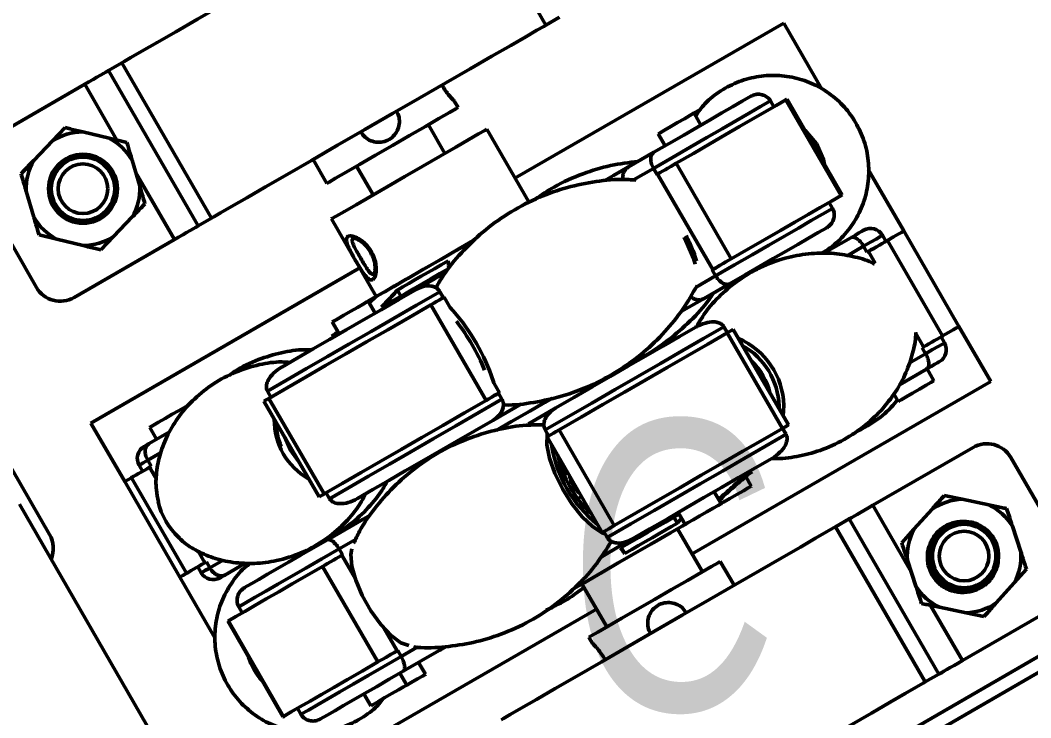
# Model space of a CAD drawing. Header units: millimetres. Extents: x 263 to 2983, y 441 to 2500.
# Drawn here: x 1016.4 to 1089.7, y 1776.1 to 1826.7 of the extents above; entities that cross this region are included whole.
import ezdxf

# ---------------------------------------------------------------- set-up
doc = ezdxf.new("R2010")
doc.units = ezdxf.units.MM
doc.header["$LTSCALE"] = 0.5
doc.layers.add('BOL', color=7, linetype='Continuous', lineweight=50)
doc.layers.add('TXT', color=114, linetype='Continuous')
doc.styles.add('SLDTEXTSTYLE0', font='TXT', dxfattribs={"width": 0.75})

msp = doc.modelspace()

# ---------------------------------------------------------------- linework, layer by layer
at = {"layer": 'BOL'}
for p, q in [((1048.028, 1837.611), (1054.528, 1826.352)), ((1071.769, 1826.491), (1052.283, 1815.241)), ((1054.528, 1826.352), (1055.502, 1826.914)), ((1074.533, 1821.703), (1071.769, 1826.491)), ((1023.779, 1823.611), (1022.806, 1823.048)), ((1023.779, 1823.611), (1030.279, 1812.352)), ((1022.806, 1823.048), (1029.306, 1811.79)), ((1013.82, 1817.861), (1021.09, 1822.058)), ((1021.09, 1822.058), (1023.432, 1818)), ((1048.167, 1820.37), (1047.908, 1820.818)), ((1070.8, 1820.851), (1071.05, 1820.418)), ((1075.926, 1813.996), (1071.926, 1820.924)), ((1076.005, 1814.041), (1072.005, 1820.97)), ((1065.761, 1819.097), (1065.261, 1819.963)), ((1065.271, 1819.968), (1065.735, 1820.236)), ((1047.202, 1817.042), (1046.002, 1819.12)), ((1018.748, 1817.951), (1019.664, 1818.913)), ((1020.954, 1818.6), (1022.863, 1818.138)), ((1053.3, 1813.479), (1050.233, 1818.792)), ((1062.663, 1818.463), (1063.163, 1817.597)), ((1017.394, 1816.529), (1018.748, 1817.951)), ((1022.863, 1818.138), (1024.153, 1817.826)), ((1060.501, 1816.06), (1062.343, 1817.123)), ((1024.527, 1816.552), (1025.082, 1814.668)), ((1037.641, 1816.602), (1038.641, 1814.87)), ((1040.806, 1816.12), (1042.006, 1814.042)), ((1063.963, 1816.327), (1067.963, 1809.399)), ((1024.797, 1815.636), (1027.59, 1810.799)), ((1062.329, 1815.96), (1060.874, 1815.121)), ((1062.329, 1815.96), (1062.579, 1815.527)), ((1062.579, 1815.527), (1062.614, 1815.547)), ((1066.614, 1808.619), (1062.614, 1815.547)), ((1080.469, 1811.422), (1077.891, 1815.886)), ((1013.088, 1815.129), (1017.588, 1807.334)), ((1018.548, 1789.413), (1004.048, 1814.528)), ((1017.407, 1812.41), (1016.853, 1814.295)), ((1075.3, 1813.057), (1075.05, 1813.49)), ((1024.541, 1812.434), (1023.186, 1811.011)), ((1030.279, 1812.352), (1029.306, 1811.79)), ((1038.975, 1812.292), (1042.225, 1806.663)), ((1019.072, 1810.825), (1017.782, 1811.137)), ((1023.186, 1811.011), (1022.271, 1810.05)), ((1074.629, 1809.783), (1076.617, 1810.931)), ((1079.169, 1810.672), (1078.919, 1811.105)), ((1084.469, 1804.494), (1080.469, 1811.422)), ((1020.981, 1810.363), (1019.072, 1810.825)), ((1020.32, 1806.602), (1027.59, 1810.799)), ((1075.681, 1810.39), (1075.34, 1810.398)), ((1077.55, 1810.315), (1076.357, 1809.626)), ((1077.55, 1810.315), (1077.8, 1809.882)), ((1079.279, 1810.735), (1083.279, 1803.807)), ((1065.445, 1809.224), (1065.331, 1809.605)), ((1077.907, 1809.943), (1077.8, 1809.882)), ((1078.401, 1809.088), (1077.907, 1809.943)), ((1041.025, 1808.741), (1021.539, 1797.491)), ((1065.213, 1809.422), (1065.351, 1809.003)), ((1070.125, 1808.915), (1070.35, 1808.89)), ((1065.416, 1807.35), (1066.829, 1808.166)), ((1066.579, 1808.599), (1066.614, 1808.619)), ((1066.829, 1808.166), (1066.579, 1808.599)), ((1067.843, 1807.597), (1066.001, 1806.533)), ((1042.226, 1806.664), (1041.751, 1806.23)), ((1044.009, 1806.695), (1043.756, 1807.133)), ((1046.839, 1807.017), (1047.089, 1806.584)), ((1047.635, 1805.785), (1047.153, 1806.621)), ((1066.001, 1806.533), (1064.335, 1805.572)), ((1042.137, 1805.457), (1041.637, 1806.324)), ((1050.186, 1799.135), (1046.186, 1806.063)), ((1039.039, 1804.824), (1039.539, 1803.957)), ((1067.429, 1804.471), (1067.679, 1804.038)), ((1086.769, 1800.51), (1084.469, 1804.494)), ((1039.219, 1803.929), (1039.443, 1804.124)), ((1071.663, 1797.101), (1067.663, 1804.029)), ((1072.104, 1797.356), (1068.104, 1804.284)), ((1081.907, 1803.015), (1081.315, 1804.04)), ((1083.419, 1803.311), (1083.169, 1803.744)), ((1081.907, 1803.015), (1081.8, 1802.953)), ((1082.05, 1802.52), (1081.8, 1802.953)), ((1080.862, 1801.834), (1082.05, 1802.52)), ((1060.666, 1801.721), (1060.574, 1801.88)), ((1082.117, 1801.404), (1080.148, 1800.267)), ((1082.654, 1800.56), (1082.154, 1801.426)), ((1050.56, 1800.962), (1050.738, 1800.411)), ((1051.153, 1799.693), (1050.67, 1800.528)), ((1065.118, 1788.01), (1086.769, 1800.51)), ((1034.342, 1799.802), (1034.592, 1799.369)), ((1034.44, 1799.281), (1038.44, 1792.353)), ((1051.339, 1799.223), (1051.089, 1799.656)), ((1079.736, 1799.613), (1080.056, 1799.06)), ((1028.391, 1798.676), (1028.402, 1798.682)), ((1034.079, 1799.073), (1038.079, 1792.145)), ((1071.423, 1798.741), (1071.422, 1798.537)), ((1071.769, 1798.773), (1071.721, 1798.02)), ((1080.082, 1799.075), (1080.056, 1799.06)), ((1021.539, 1797.491), (1023.989, 1793.247)), ((1025.804, 1797.182), (1026.304, 1796.316)), ((1054.471, 1796.99), (1054.721, 1796.557)), ((1055.483, 1796.997), (1059.483, 1790.069)), ((1071.929, 1796.677), (1071.679, 1797.11)), ((1025.756, 1796), (1027.247, 1796.861)), ((1054.612, 1796.494), (1058.612, 1789.566)), ((1085.487, 1795.729), (1078.218, 1791.532)), ((1026.598, 1795.331), (1025.662, 1794.791)), ((1025.662, 1794.791), (1025.912, 1794.358)), ((1092.719, 1787.203), (1088.219, 1794.997)), ((1025.038, 1794.43), (1025.288, 1793.998)), ((1025.797, 1794.291), (1025.912, 1794.358)), ((1025.797, 1794.291), (1026.295, 1793.427)), ((1028.478, 1786.602), (1024.478, 1793.53)), ((1056.112, 1793.896), (1055.729, 1793.675)), ((1069.481, 1793.952), (1068.948, 1793.644)), ((1069.409, 1792.912), (1069.006, 1793.611)), ((1023.989, 1793.247), (1027.989, 1786.319)), ((1032.183, 1747.056), (1110.125, 1792.056)), ((1038.842, 1792.008), (1038.592, 1792.441)), ((1056.729, 1791.943), (1057.112, 1792.164)), ((1067.22, 1791.649), (1066.72, 1792.515)), ((1067.094, 1791.865), (1067.358, 1792.105)), ((1067.449, 1792.195), (1067.401, 1792.279)), ((1084.702, 1791.967), (1083.403, 1792.24)), ((1086.624, 1791.562), (1084.702, 1791.967)), ((1031.255, 1765.804), (1016.355, 1791.611)), ((1032.683, 1746.19), (1110.625, 1791.19)), ((1081.008, 1786.7), (1078.218, 1791.532)), ((1082.517, 1791.251), (1081.206, 1789.789)), ((1038.681, 1789.028), (1041.285, 1790.532)), ((1041.285, 1790.532), (1041.781, 1790.818)), ((1063.803, 1790.674), (1064.056, 1790.236)), ((1064.056, 1790.236), (1064.357, 1790.606)), ((1064.122, 1791.015), (1064.622, 1790.149)), ((1075.528, 1789.979), (1076.502, 1790.541)), ((1083.002, 1779.283), (1076.502, 1790.541)), ((1065.868, 1786.711), (1064.068, 1789.829)), ((1064.648, 1790.164), (1064.622, 1790.149)), ((1082.028, 1778.721), (1075.528, 1789.979)), ((1081.206, 1789.789), (1080.32, 1788.8)), ((1088.947, 1788.161), (1088.336, 1790.028)), ((1040.722, 1789.052), (1039.531, 1788.364)), ((1058.971, 1789.195), (1058.721, 1789.628)), ((1029.308, 1788.209), (1029.797, 1787.363)), ((1039.531, 1788.364), (1039.781, 1787.931)), ((1059.989, 1788.472), (1060.242, 1788.034)), ((1030.162, 1786.997), (1031.134, 1787.558)), ((1039.781, 1787.931), (1039.732, 1787.903)), ((1039.732, 1787.903), (1040.691, 1786.241)), ((1080.733, 1787.539), (1081.344, 1785.672)), ((1029.288, 1787.069), (1029.538, 1786.636)), ((1029.797, 1787.363), (1029.912, 1787.43)), ((1030.162, 1786.997), (1029.912, 1787.43)), ((1032.773, 1787.349), (1031.256, 1786.473)), ((1042.337, 1780.169), (1038.337, 1787.098)), ((1068.167, 1785.729), (1067.167, 1787.461)), ((1082.464, 1787.072), (1082.55, 1786.877)), ((1088.474, 1785.911), (1089.36, 1786.9)), ((1027.989, 1786.319), (1030.534, 1781.912)), ((1057.14, 1785.829), (1058.94, 1782.711)), ((1087.163, 1784.449), (1088.474, 1785.911)), ((1032.266, 1784.17), (1032.516, 1783.737)), ((1036.539, 1771.51), (1058.19, 1784.01)), ((1084.718, 1780.274), (1082.409, 1784.274)), ((1083.056, 1784.138), (1084.978, 1783.733)), ((1091.987, 1784.471), (1084.718, 1780.274)), ((1031.465, 1783.13), (1035.465, 1776.202)), ((1031.508, 1783.155), (1035.508, 1776.227)), ((1084.978, 1783.733), (1086.277, 1783.46)), ((1042.772, 1782.636), (1043.732, 1780.975)), ((1057.641, 1781.961), (1057.899, 1781.513)), ((1043.781, 1781.003), (1043.732, 1780.975)), ((1044.031, 1780.57), (1043.781, 1781.003)), ((1044.031, 1780.57), (1045.182, 1781.235)), ((1046.785, 1781.006), (1044.181, 1779.502)), ((1047.244, 1781.27), (1046.785, 1781.006)), ((1045.788, 1779.275), (1045.288, 1780.141)), ((1044.435, 1778.494), (1043.935, 1779.36)), ((1082.028, 1778.721), (1083.002, 1779.283)), ((1041.337, 1777.86), (1041.837, 1776.994)), ((1036.766, 1776.376), (1036.516, 1776.809)), ((1041.857, 1777.006), (1041.837, 1776.994))]:
    msp.add_line(p, q, dxfattribs=at)
at = {"layer": 'BOL', "flags": 128}
for points in [[(1023.779, 1823.611), (1023.945, 1823.706), (1024.436, 1823.99), (1025.241, 1824.454), (1026.336, 1825.087), (1027.692, 1825.87), (1029.272, 1826.782), (1031.033, 1827.799), (1032.927, 1828.892), (1034.903, 1830.032), (1036.905, 1831.189), (1038.88, 1832.329), (1040.774, 1833.422), (1042.535, 1834.439), (1044.115, 1835.352), (1045.472, 1836.135), (1046.567, 1836.767), (1047.371, 1837.231), (1047.863, 1837.515), (1048.028, 1837.611)], [(1030.279, 1812.352), (1030.445, 1812.448), (1030.936, 1812.732), (1031.741, 1813.196), (1032.836, 1813.828), (1034.192, 1814.611), (1035.772, 1815.524), (1037.533, 1816.54), (1039.427, 1817.634), (1041.403, 1818.774), (1043.405, 1819.93), (1045.38, 1821.071), (1047.274, 1822.164), (1049.035, 1823.181), (1050.615, 1824.093), (1051.972, 1824.876), (1053.067, 1825.509), (1053.871, 1825.973), (1054.363, 1826.257), (1054.528, 1826.352)], [(1021.09, 1822.058), (1021.399, 1822.236), (1021.698, 1822.409), (1021.978, 1822.57), (1022.229, 1822.715), (1022.443, 1822.839), (1022.615, 1822.938), (1022.737, 1823.009), (1022.806, 1823.048)], [(1062.343, 1817.123), (1063.458, 1817.767), (1064.514, 1818.377), (1065.506, 1818.949), (1066.43, 1819.483), (1067.282, 1819.975), (1068.06, 1820.424), (1068.76, 1820.828), (1069.38, 1821.186)], [(1070.8, 1820.851), (1070.085, 1820.438), (1069.262, 1819.963), (1068.336, 1819.428), (1067.31, 1818.836), (1066.191, 1818.19), (1064.983, 1817.493), (1063.694, 1816.748), (1062.329, 1815.96)], [(1063.963, 1816.327), (1065.216, 1817.05), (1066.404, 1817.736), (1067.522, 1818.382), (1068.567, 1818.985), (1069.533, 1819.542), (1070.417, 1820.053), (1071.216, 1820.514), (1071.926, 1820.924)], [(1071.926, 1820.924), (1071.99, 1820.961), (1072.005, 1820.97)], [(1048.167, 1820.37), (1048.005, 1820.277), (1047.529, 1820.002), (1046.772, 1819.565), (1045.785, 1818.995), (1044.637, 1818.332), (1043.404, 1817.62)], [(1064.073, 1819.277), (1064.56, 1819.558), (1064.956, 1819.786), (1065.2, 1819.928), (1065.261, 1819.963)], [(1062.663, 1818.463), (1062.668, 1818.465), (1062.809, 1818.547), (1063.125, 1818.73), (1063.569, 1818.986), (1064.073, 1819.277)], [(1039.324, 1812.493), (1039.916, 1812.835), (1040.761, 1813.323), (1041.814, 1813.931), (1043.016, 1814.625), (1044.305, 1815.369), (1045.609, 1816.122), (1046.859, 1816.844), (1047.988, 1817.496), (1048.934, 1818.042), (1049.647, 1818.453), (1050.088, 1818.708), (1050.233, 1818.792)], [(1073.281, 1818.76), (1073.324, 1818.723), (1074.148, 1817.761)], [(1043.404, 1817.62), (1042.171, 1816.908), (1041.022, 1816.245), (1040.036, 1815.676), (1039.279, 1815.239), (1038.803, 1814.964), (1038.641, 1814.87)], [(1074.148, 1817.761), (1074.652, 1816.599), (1074.729, 1816.251)], [(1022.193, 1816.648), (1022.885, 1816.069), (1023.333, 1815.256), (1023.454, 1814.369), (1023.175, 1813.332), (1022.479, 1812.504), (1021.641, 1812.085), (1020.669, 1812.01), (1019.763, 1812.303), (1019.036, 1812.911), (1018.58, 1813.774), (1018.488, 1814.708), (1018.76, 1815.633), (1019.368, 1816.389), (1020.228, 1816.859), (1021.244, 1816.955), (1022.193, 1816.648), (1022.193, 1816.648)], [(1058.752, 1815.05), (1059.422, 1815.437), (1060.501, 1816.06)], [(1062.614, 1815.547), (1062.692, 1815.592), (1062.814, 1815.663), (1062.974, 1815.756), (1063.162, 1815.864), (1063.368, 1815.983), (1063.578, 1816.104), (1063.78, 1816.221), (1063.963, 1816.327)], [(1067.963, 1809.399), (1069.216, 1810.122), (1070.404, 1810.808), (1071.522, 1811.453), (1072.567, 1812.056), (1073.533, 1812.614), (1074.417, 1813.125), (1075.216, 1813.586), (1075.926, 1813.996)], [(1076.005, 1814.041), (1075.99, 1814.033), (1075.926, 1813.996)], [(1038.975, 1812.292), (1039.016, 1812.316), (1039.324, 1812.493)], [(1066.829, 1808.166), (1068.194, 1808.954), (1069.483, 1809.699), (1070.691, 1810.396), (1071.81, 1811.042), (1072.836, 1811.634), (1073.762, 1812.169), (1074.585, 1812.644), (1075.3, 1813.057)], [(1027.59, 1810.799), (1027.899, 1810.978), (1028.198, 1811.151), (1028.478, 1811.312), (1028.729, 1811.457), (1028.943, 1811.581), (1029.115, 1811.68), (1029.237, 1811.75), (1029.306, 1811.79)], [(1074.88, 1811.659), (1074.26, 1811.302), (1073.56, 1810.898), (1072.782, 1810.449), (1071.93, 1809.956), (1071.006, 1809.423), (1070.014, 1808.85), (1068.958, 1808.241), (1067.843, 1807.597)], [(1064.537, 1810.966), (1064.772, 1810.483), (1065.213, 1809.422)], [(1076.617, 1810.931), (1076.955, 1811.126), (1077.218, 1811.278), (1077.406, 1811.386), (1077.518, 1811.451), (1077.553, 1811.471)], [(1078.919, 1811.105), (1078.883, 1811.084), (1078.728, 1810.995), (1078.454, 1810.836), (1078.06, 1810.609), (1077.55, 1810.315)], [(1080.469, 1811.422), (1080.43, 1811.4), (1080.291, 1811.32), (1080.053, 1811.182), (1079.715, 1810.987), (1079.279, 1810.735)], [(1049.42, 1810.817), (1048.209, 1810.118), (1046.904, 1809.364), (1045.65, 1808.64), (1044.515, 1807.985), (1043.56, 1807.433), (1042.836, 1807.016), (1042.383, 1806.754), (1042.225, 1806.663), (1042.225, 1806.663)], [(1042.227, 1806.664), (1042.35, 1806.735), (1042.772, 1806.978), (1043.467, 1807.38), (1044.399, 1807.918), (1045.517, 1808.563), (1046.761, 1809.281), (1048.064, 1810.034), (1049.355, 1810.779), (1049.446, 1810.832)], [(1077.907, 1809.943), (1078.085, 1810.046), (1078.284, 1810.161), (1078.494, 1810.282), (1078.701, 1810.402), (1078.893, 1810.513), (1079.06, 1810.609), (1079.191, 1810.685), (1079.279, 1810.735)], [(1047.434, 1809.257), (1046.938, 1808.97), (1046.448, 1808.687), (1045.965, 1808.408), (1045.493, 1808.136), (1045.034, 1807.871), (1044.59, 1807.614), (1044.163, 1807.368), (1043.756, 1807.133)], [(1067.963, 1809.399), (1067.78, 1809.293), (1067.578, 1809.176), (1067.368, 1809.054), (1067.162, 1808.936), (1066.974, 1808.828), (1066.814, 1808.735), (1066.692, 1808.664), (1066.614, 1808.619)], [(1042.618, 1805.892), (1043.157, 1806.203), (1043.722, 1806.53), (1044.311, 1806.869), (1044.919, 1807.221), (1045.545, 1807.582), (1046.185, 1807.951), (1046.835, 1808.327), (1047.492, 1808.706)], [(1045.111, 1807.174), (1045.529, 1807.416), (1046.46, 1807.953), (1047.186, 1808.372)], [(1046.839, 1807.017), (1045.153, 1806.044), (1043.486, 1805.081), (1041.846, 1804.135), (1040.242, 1803.209), (1038.682, 1802.308), (1037.173, 1801.437), (1035.724, 1800.6), (1034.342, 1799.802)], [(1035.374, 1801.553), (1036.489, 1802.196), (1037.643, 1802.863), (1038.833, 1803.55), (1040.055, 1804.255), (1041.305, 1804.977), (1042.578, 1805.712), (1043.871, 1806.458), (1045.178, 1807.213)], [(1041.637, 1806.324), (1041.764, 1806.397), (1042.22, 1806.66), (1042.225, 1806.663)], [(1046.186, 1806.063), (1046.396, 1806.184), (1046.6, 1806.302), (1046.785, 1806.409), (1046.941, 1806.499), (1047.058, 1806.566), (1047.13, 1806.608), (1047.153, 1806.621)], [(1034.44, 1799.281), (1035.761, 1800.044), (1037.135, 1800.837), (1038.558, 1801.659), (1040.023, 1802.504), (1041.524, 1803.371), (1043.056, 1804.256), (1044.612, 1805.154), (1046.186, 1806.063)], [(1039.039, 1804.824), (1039.04, 1804.824), (1039.152, 1804.889), (1039.445, 1805.058), (1039.874, 1805.305), (1040.374, 1805.594), (1040.868, 1805.879), (1041.281, 1806.118), (1041.551, 1806.274), (1041.637, 1806.324)], [(1067.429, 1804.471), (1065.945, 1803.615), (1064.407, 1802.726), (1062.821, 1801.811), (1061.196, 1800.872), (1059.54, 1799.916), (1057.861, 1798.947), (1056.169, 1797.97), (1054.471, 1796.99)], [(1055.235, 1798.586), (1056.559, 1799.35), (1057.877, 1800.111), (1059.183, 1800.865), (1060.474, 1801.611), (1061.746, 1802.345), (1062.994, 1803.065), (1064.214, 1803.769), (1065.401, 1804.455)], [(1084.469, 1804.494), (1084.43, 1804.472), (1084.291, 1804.392), (1084.053, 1804.254), (1083.715, 1804.059), (1083.279, 1803.807)], [(1067.663, 1804.029), (1066.251, 1803.214), (1064.796, 1802.374), (1063.303, 1801.512), (1061.778, 1800.631), (1060.227, 1799.736), (1058.657, 1798.829), (1057.073, 1797.915), (1055.483, 1796.997)], [(1067.663, 1804.029), (1067.832, 1804.127), (1067.966, 1804.204), (1068.058, 1804.257), (1068.101, 1804.282), (1068.104, 1804.284)], [(1083.279, 1803.807), (1083.191, 1803.756), (1083.06, 1803.681), (1082.893, 1803.585), (1082.701, 1803.473), (1082.494, 1803.354), (1082.284, 1803.233), (1082.085, 1803.118), (1081.907, 1803.015)], [(1082.05, 1802.52), (1082.56, 1802.815), (1082.954, 1803.042), (1083.228, 1803.201), (1083.383, 1803.29), (1083.419, 1803.311)], [(1083.053, 1801.945), (1083.018, 1801.925), (1082.906, 1801.86), (1082.718, 1801.751), (1082.455, 1801.6), (1082.117, 1801.404)], [(1082.654, 1800.56), (1082.63, 1800.546), (1082.438, 1800.435), (1082.081, 1800.229), (1081.614, 1799.959), (1081.107, 1799.667), (1080.638, 1799.396), (1080.278, 1799.188), (1080.082, 1799.075)], [(1038.842, 1792.008), (1040.224, 1792.806), (1041.673, 1793.643), (1043.182, 1794.514), (1044.742, 1795.414), (1046.346, 1796.34), (1047.986, 1797.287), (1049.653, 1798.25), (1051.339, 1799.223)], [(1051.153, 1799.693), (1051.13, 1799.68), (1051.058, 1799.638), (1050.941, 1799.571), (1050.785, 1799.481), (1050.6, 1799.374), (1050.396, 1799.256), (1050.186, 1799.135)], [(1050.912, 1796.956), (1051.787, 1797.461), (1053.083, 1798.209), (1054.437, 1798.991), (1054.969, 1799.298)], [(1054.968, 1799.298), (1054.706, 1799.146), (1053.349, 1798.363), (1052.037, 1797.605), (1050.916, 1796.958)], [(1025.804, 1797.182), (1025.848, 1797.207), (1026.072, 1797.337), (1026.453, 1797.557), (1026.933, 1797.834), (1027.438, 1798.126), (1027.893, 1798.388), (1028.228, 1798.581), (1028.391, 1798.676)], [(1038.44, 1792.353), (1039.761, 1793.116), (1041.135, 1793.909), (1042.558, 1794.73), (1044.023, 1795.576), (1045.524, 1796.443), (1047.056, 1797.328), (1048.612, 1798.226), (1050.186, 1799.135)], [(1052.743, 1798.879), (1051.208, 1797.993), (1050.678, 1797.687)], [(1053.254, 1797.442), (1054.433, 1798.123), (1055.239, 1798.588)], [(1050.678, 1797.687), (1049.371, 1796.932), (1048.078, 1796.186), (1046.805, 1795.451), (1045.555, 1794.729), (1044.333, 1794.024), (1043.143, 1793.337), (1041.989, 1792.67), (1040.874, 1792.026)], [(1054.612, 1796.494), (1054.618, 1796.498), (1054.668, 1796.526), (1054.765, 1796.582), (1054.905, 1796.663), (1055.078, 1796.763), (1055.274, 1796.876), (1055.483, 1796.997)], [(1071.663, 1797.101), (1070.251, 1796.286), (1068.796, 1795.446), (1067.303, 1794.584), (1065.778, 1793.703), (1064.227, 1792.808), (1062.657, 1791.901), (1061.073, 1790.987), (1059.483, 1790.069)], [(1072.104, 1797.356), (1072.101, 1797.354), (1072.058, 1797.329), (1071.966, 1797.276), (1071.832, 1797.198), (1071.663, 1797.101)], [(1036.57, 1794.758), (1035.999, 1795.517), (1035.588, 1796.46)], [(1058.822, 1789.454), (1058.602, 1789.537), (1057.907, 1789.981), (1057.157, 1790.702), (1056.412, 1791.639), (1055.733, 1792.718), (1055.175, 1793.851), (1054.783, 1794.945), (1054.589, 1795.914), (1054.608, 1796.677), (1054.62, 1796.731)], [(1058.971, 1789.195), (1060.669, 1790.176), (1062.361, 1791.153), (1064.04, 1792.122), (1065.696, 1793.078), (1067.321, 1794.016), (1068.907, 1794.932), (1070.445, 1795.82), (1071.929, 1796.677)], [(1036.362, 1795.119), (1035.86, 1795.948), (1035.796, 1796.099)], [(1025.662, 1794.791), (1025.335, 1794.602), (1025.128, 1794.482), (1025.041, 1794.432), (1025.038, 1794.43)], [(1070.901, 1794.929), (1069.714, 1794.243), (1068.494, 1793.539), (1067.246, 1792.819), (1065.974, 1792.084), (1064.683, 1791.339), (1063.377, 1790.584), (1062.059, 1789.824), (1060.735, 1789.059)], [(1024.478, 1793.53), (1024.544, 1793.568), (1024.656, 1793.633), (1024.808, 1793.72), (1024.99, 1793.825), (1025.192, 1793.942), (1025.402, 1794.063), (1025.608, 1794.182), (1025.797, 1794.291)], [(1055.442, 1794.447), (1055.904, 1793.899), (1055.968, 1793.813)], [(1023.989, 1793.247), (1023.99, 1793.248), (1024.052, 1793.284), (1024.215, 1793.378), (1024.478, 1793.53)], [(1069.409, 1792.912), (1069.385, 1792.899), (1069.193, 1792.788), (1068.836, 1792.582), (1068.369, 1792.312), (1067.862, 1792.019), (1067.393, 1791.749), (1067.22, 1791.649)], [(1067.047, 1791.963), (1067.197, 1792.049), (1067.312, 1792.116), (1067.393, 1792.162), (1067.438, 1792.189), (1067.449, 1792.195)], [(1067.22, 1791.649), (1067.196, 1791.635), (1067.004, 1791.524), (1066.647, 1791.318), (1066.179, 1791.048), (1065.673, 1790.755), (1065.203, 1790.485), (1064.844, 1790.277), (1064.648, 1790.164)], [(1078.218, 1791.532), (1077.909, 1791.354), (1077.61, 1791.181), (1077.33, 1791.019), (1077.079, 1790.874), (1076.864, 1790.751), (1076.693, 1790.652), (1076.571, 1790.581), (1076.502, 1790.541)], [(1064.189, 1790.897), (1063.806, 1790.675), (1063.187, 1790.318), (1062.553, 1789.952), (1061.907, 1789.579), (1061.253, 1789.201), (1060.592, 1788.82), (1059.93, 1788.438)], [(1075.528, 1789.979), (1075.363, 1789.884), (1074.871, 1789.6), (1074.067, 1789.135), (1072.972, 1788.503), (1071.615, 1787.72), (1070.035, 1786.808), (1068.274, 1785.791), (1066.38, 1784.698), (1064.405, 1783.557), (1062.403, 1782.401), (1060.427, 1781.261), (1058.533, 1780.167), (1056.772, 1779.15), (1055.192, 1778.238), (1053.836, 1777.455), (1052.741, 1776.823), (1051.936, 1776.358), (1051.445, 1776.075), (1051.279, 1775.979)], [(1064.648, 1790.164), (1064.572, 1790.12), (1063.544, 1789.526), (1062.358, 1788.842), (1061.077, 1788.102), (1059.771, 1787.348), (1058.509, 1786.62), (1057.361, 1785.957), (1056.395, 1785.399)], [(1056.435, 1785.422), (1057.165, 1785.844), (1058.286, 1786.49), (1059.531, 1787.21), (1060.834, 1787.962), (1062.125, 1788.707), (1063.334, 1789.405), (1064.396, 1790.018), (1064.648, 1790.164)], [(1059.483, 1790.069), (1059.274, 1789.948), (1059.078, 1789.835), (1058.905, 1789.735), (1058.765, 1789.654), (1058.668, 1789.598), (1058.618, 1789.569), (1058.612, 1789.566)], [(1060.242, 1788.034), (1060.742, 1788.322), (1061.24, 1788.61), (1061.734, 1788.895), (1062.222, 1789.177), (1062.7, 1789.453), (1063.167, 1789.722), (1063.619, 1789.984), (1064.056, 1790.236)], [(1032.686, 1785.567), (1033.157, 1785.839), (1033.713, 1786.16), (1034.351, 1786.528), (1035.069, 1786.943), (1035.865, 1787.402), (1036.734, 1787.904), (1037.674, 1788.447), (1038.681, 1789.028)], [(1060.735, 1789.059), (1060.667, 1789.02), (1059.741, 1788.485), (1058.731, 1787.902), (1058.519, 1787.78)], [(1039.531, 1788.364), (1038.287, 1787.646), (1037.128, 1786.977), (1036.061, 1786.361), (1035.09, 1785.8), (1034.221, 1785.298), (1033.458, 1784.858), (1032.805, 1784.481), (1032.266, 1784.17)], [(1044.579, 1781.357), (1044.013, 1781.566), (1043.302, 1782.095), (1042.555, 1782.892), (1041.838, 1783.885), (1041.214, 1784.988), (1040.739, 1786.101), (1040.456, 1787.125), (1040.389, 1787.971), (1040.458, 1788.368)], [(1038.337, 1787.098), (1038.508, 1787.196), (1038.703, 1787.309), (1038.911, 1787.429), (1039.12, 1787.55), (1039.318, 1787.664), (1039.492, 1787.764), (1039.633, 1787.845), (1039.732, 1787.903)], [(1029.797, 1787.363), (1029.608, 1787.254), (1029.402, 1787.135), (1029.192, 1787.014), (1028.99, 1786.897), (1028.808, 1786.792), (1028.656, 1786.705), (1028.544, 1786.64), (1028.478, 1786.602)], [(1038.337, 1787.098), (1037.201, 1786.442), (1036.139, 1785.828), (1035.153, 1785.259), (1034.248, 1784.737), (1033.428, 1784.263), (1032.697, 1783.841), (1032.056, 1783.471), (1031.508, 1783.155)], [(1062.404, 1784.711), (1063.637, 1785.423), (1064.785, 1786.086), (1065.772, 1786.656), (1066.529, 1787.093), (1067.005, 1787.368), (1067.167, 1787.461)], [(1027.989, 1786.319), (1027.99, 1786.32), (1028.052, 1786.356), (1028.215, 1786.45), (1028.478, 1786.602)], [(1031.256, 1786.473), (1031.063, 1786.362), (1030.945, 1786.294), (1030.904, 1786.27), (1030.904, 1786.27)], [(1057.641, 1781.961), (1057.803, 1782.055), (1058.279, 1782.33), (1059.036, 1782.767), (1060.022, 1783.336), (1061.171, 1783.999), (1062.404, 1784.711)], [(1031.465, 1783.13), (1031.467, 1783.131), (1031.508, 1783.155)], [(1043.732, 1780.975), (1043.633, 1780.917), (1043.492, 1780.836), (1043.318, 1780.735), (1043.12, 1780.622), (1042.911, 1780.501), (1042.703, 1780.381), (1042.508, 1780.268), (1042.337, 1780.169)], [(1042.337, 1780.169), (1041.201, 1779.514), (1040.139, 1778.9), (1039.153, 1778.331), (1038.248, 1777.809), (1037.428, 1777.335), (1036.697, 1776.913), (1036.056, 1776.543), (1035.508, 1776.227)], [(1036.766, 1776.376), (1037.305, 1776.687), (1037.958, 1777.064), (1038.721, 1777.504), (1039.59, 1778.006), (1040.561, 1778.566), (1041.628, 1779.183), (1042.787, 1779.852), (1044.031, 1780.57)], [(1084.718, 1780.274), (1084.409, 1780.095), (1084.11, 1779.923), (1083.83, 1779.761), (1083.579, 1779.616), (1083.364, 1779.492), (1083.193, 1779.393), (1083.071, 1779.323), (1083.002, 1779.283)], [(1044.181, 1779.502), (1043.174, 1778.92), (1042.234, 1778.378), (1041.365, 1777.876), (1040.569, 1777.417), (1039.851, 1777.002), (1039.213, 1776.634), (1038.657, 1776.313), (1038.186, 1776.041)], [(1045.788, 1779.275), (1045.764, 1779.261), (1045.572, 1779.15), (1045.215, 1778.944), (1044.748, 1778.674), (1044.435, 1778.494)], [(1082.028, 1778.721), (1081.863, 1778.625), (1081.371, 1778.342), (1080.567, 1777.877), (1079.472, 1777.245), (1078.115, 1776.462), (1076.535, 1775.55), (1074.774, 1774.533), (1072.88, 1773.439), (1070.905, 1772.299), (1068.903, 1771.143), (1066.927, 1770.002), (1065.033, 1768.909), (1063.272, 1767.892), (1061.692, 1766.98), (1060.336, 1766.197), (1059.241, 1765.565), (1058.436, 1765.1), (1057.945, 1764.816), (1057.779, 1764.721)], [(1044.435, 1778.494), (1044.405, 1778.476), (1044.202, 1778.359), (1043.836, 1778.148), (1043.365, 1777.876), (1042.858, 1777.583), (1042.393, 1777.315), (1042.042, 1777.112), (1041.857, 1777.006)], [(1035.508, 1776.227), (1035.467, 1776.203), (1035.465, 1776.202)]]:
    msp.add_lwpolyline(points, dxfattribs=at)
at = {"layer": 'BOL'}
for centre, radius in [((1020.967, 1814.481), 2.5), ((1020.967, 1814.481), 2.3), ((1020.967, 1814.481), 1.8), ((1084.84, 1787.85), 2.3), ((1084.84, 1787.85), 1.8)]:
    msp.add_circle(centre, radius, dxfattribs=at)
for centre, radius, start, end in [((1020.967, 1814.481), 4.119, 90.18721, 122.59771), ((1020.967, 1814.481), 4.119, 30.18721, 62.59771), ((1020.967, 1814.481), 4.119, 150.18721, 182.59771), ((1020.967, 1814.481), 4.119, 330.18721, 2.59771), ((1020.967, 1814.481), 4.119, 210.18721, 242.59771), ((1020.967, 1814.481), 4.119, 270.18721, 302.59771), ((1078.053, 1810.605), 1, 30, 120), ((1019.32, 1808.334), 2, 210, 300), ((1036.419, 1795.772), 15.064, 20.15377, 42.25938), ((1035.8, 1795.448), 15.448, 22.39048, 37.61), ((1101.48, 1695.883), 124.701, 119.95268, 120.08111), ((1066.324, 1798.621), 5.447, 1.60121, 66.59454), ((1066.232, 1798.581), 5.194, 1.76507, 60.53377), ((1082.553, 1802.811), 1, 300, 30), ((1066.35, 1798.652), 4.531, 13.08591, 46.91487), ((1066.577, 1798.783), 4.232, 14.21435, 45.78327), ((1036.155, 1795.893), 3.798, 116.85573, 123.13592), ((1039.707, 1797.704), 4.871, 179.32548, 240.67438), ((1025.904, 1794.931), 1, 120, 210), ((979.149, 1876.295), 92.841, 299.88239, 300.1332), ((1063.995, 1797.292), 9.163, 188.48374, 231.5164), ((1086.487, 1793.997), 2, 30, 120), ((1063.397, 1796.947), 8.214, 192.5253, 227.4753), ((1058.352, 1794.035), 2.143, 189.63485, 230.36903), ((1214.743, 1486.515), 353.015, 119.9618, 120.02933), ((1084.84, 1787.85), 4.119, 91.92139, 124.33189), ((1031.564, 1793.002), 5.287, 193.28633, 226.22283), ((1084.84, 1787.85), 4.119, 31.92139, 64.33189), ((1084.84, 1787.85), 4.119, 151.92139, 184.33189), ((1084.845, 1787.823), 2.491, 77.52234, 352.82024), ((1084.84, 1787.85), 2.5, 352.22268, 82.74971), ((1016.815, 1788.413), 2, 336.8699, 30), ((1084.84, 1787.85), 4.119, 331.92139, 4.33189), ((1255.872, 1395.339), 452.04, 119.95457, 120.04592), ((1030.404, 1787.136), 1, 210, 300), ((1084.84, 1787.85), 4.119, 211.92139, 244.33189), ((1084.84, 1787.85), 4.119, 271.92139, 304.33189), ((1037.052, 1781.737), 4.257, 196.65586, 223.34394)]:
    msp.add_arc(centre, radius, start, end, dxfattribs=at)
for points, knots in [([(1076.878, 1819.446), (1076.759, 1819.624), (1076.368, 1820.212), (1075.529, 1821.085), (1074.302, 1821.925), (1072.919, 1822.485), (1071.448, 1822.739), (1069.956, 1822.675), (1068.509, 1822.298), (1067.183, 1821.617), (1066.102, 1820.775), (1065.591, 1820.082), (1065.374, 1819.789)], [0, 0, 0, 0, 0.0472543, 0.1556359, 0.2643375, 0.3732314, 0.4823185, 0.5915695, 0.7009249, 0.8103086, 0.9196331, 1, 1, 1, 1]), ([(1046.986, 1821.998), (1047.073, 1821.857), (1047.246, 1821.576), (1047.523, 1821.225), (1047.755, 1820.966), (1047.901, 1820.819), (1047.903, 1820.817), (1047.904, 1820.816)], [0, 0, 0, 0, 0.209361, 0.418506, 0.632639, 0.850279, 1, 1, 1, 1]), ([(1069.38, 1821.186), (1069.494, 1821.238), (1069.724, 1821.343), (1070.107, 1821.344), (1070.452, 1821.223), (1070.681, 1821.036), (1070.771, 1820.896), (1070.8, 1820.851)], [0, 0, 0, 0, 0.2328399, 0.4659608, 0.690704, 0.9016634, 1, 1, 1, 1]), ([(1041.105, 1818.602), (1041.201, 1818.467), (1041.394, 1818.197), (1041.829, 1817.939), (1042.322, 1817.825), (1042.832, 1817.884), (1043.291, 1818.108), (1043.644, 1818.463), (1043.868, 1818.912), (1043.926, 1819.412), (1043.86, 1819.833), (1043.725, 1820.034), (1043.685, 1820.092)], [0, 0, 0, 0, 0.104635, 0.209161, 0.316175, 0.424949, 0.531105, 0.634492, 0.738951, 0.846765, 0.955269, 1, 1, 1, 1]), ([(1074.444, 1809.797), (1074.671, 1809.921), (1075.334, 1810.282), (1076.238, 1811.166), (1077.104, 1812.375), (1077.683, 1813.75), (1077.962, 1815.212), (1077.919, 1816.697), (1077.582, 1818.148), (1077.112, 1819.014), (1076.878, 1819.446)], [0, 0, 0, 0, 0.069891, 0.203481, 0.336864, 0.469992, 0.602875, 0.73555, 0.868097, 1, 1, 1, 1]), ([(1019.664, 1818.913), (1019.795, 1818.881), (1020.219, 1818.778), (1020.654, 1818.673), (1020.954, 1818.6)], [0, 0, 0, 0, 0.30971, 1, 1, 1, 1]), ([(1024.153, 1817.826), (1024.226, 1817.577), (1024.35, 1817.157), (1024.476, 1816.727), (1024.527, 1816.552)], [0, 0, 0, 0, 0.592748, 1, 1, 1, 1]), ([(1062.329, 1815.96), (1062.292, 1816.031), (1062.218, 1816.172), (1062.147, 1816.409), (1062.112, 1816.69), (1062.169, 1816.963), (1062.273, 1817.082), (1062.342, 1817.123), (1062.343, 1817.123)], [0, 0, 0, 0, 0.107625, 0.214436, 0.382774, 0.663954, 0.997025, 1, 1, 1, 1]), ([(1016.478, 1815.568), (1016.571, 1815.666), (1016.872, 1815.982), (1017.181, 1816.306), (1017.394, 1816.529)], [0, 0, 0, 0, 0.309704, 1, 1, 1, 1]), ([(1022.099, 1816.483), (1022.117, 1816.514), (1022.148, 1816.569), (1022.179, 1816.624), (1022.193, 1816.648)], [0, 0, 0, 0, 0.560045, 1, 1, 1, 1]), ([(1061.203, 1816.465), (1060.538, 1816.381), (1059.185, 1816.211), (1057.135, 1815.579), (1055.285, 1814.77), (1054.202, 1814.028), (1053.756, 1813.723)], [0, 0, 0, 0, 0.251447, 0.511256, 0.798741, 1, 1, 1, 1]), ([(1060.12, 1815.15), (1060.11, 1815.219), (1060.083, 1815.394), (1060.147, 1815.661), (1060.287, 1815.902), (1060.427, 1816.016), (1060.499, 1816.059), (1060.501, 1816.06)], [0, 0, 0, 0, 0.180847, 0.453736, 0.744717, 0.993535, 1, 1, 1, 1]), ([(1016.853, 1814.295), (1016.834, 1814.358), (1016.708, 1814.788), (1016.584, 1815.209), (1016.478, 1815.568)], [0, 0, 0, 0, 0.146015, 1, 1, 1, 1]), ([(1025.082, 1814.668), (1025.1, 1814.605), (1025.227, 1814.175), (1025.351, 1813.754), (1025.456, 1813.395)], [0, 0, 0, 0, 0.145944, 1, 1, 1, 1]), ([(1061.075, 1815.113), (1060.712, 1815.134), (1059.654, 1815.195), (1057.882, 1815), (1055.807, 1814.542), (1053.738, 1813.775), (1051.757, 1812.716), (1049.937, 1811.388), (1048.385, 1809.877), (1047.252, 1808.507), (1046.727, 1807.604), (1046.549, 1807.299)], [0, 0, 0, 0, 0.063498, 0.184797, 0.307364, 0.430666, 0.564623, 0.693848, 0.818381, 0.938481, 1, 1, 1, 1]), ([(1025.456, 1813.395), (1025.363, 1813.297), (1025.062, 1812.981), (1024.754, 1812.657), (1024.541, 1812.434)], [0, 0, 0, 0, 0.309703, 1, 1, 1, 1]), ([(1017.782, 1811.137), (1017.708, 1811.386), (1017.585, 1811.806), (1017.458, 1812.235), (1017.407, 1812.41)], [0, 0, 0, 0, 0.592716, 1, 1, 1, 1]), ([(1075.3, 1813.057), (1075.344, 1812.958), (1075.433, 1812.761), (1075.433, 1812.429), (1075.331, 1812.109), (1075.14, 1811.838), (1074.962, 1811.716), (1074.88, 1811.659)], [0, 0, 0, 0, 0.1988243, 0.3975117, 0.6009886, 0.8157293, 1, 1, 1, 1]), ([(1041.974, 1807.903), (1041.964, 1807.898), (1041.891, 1807.861), (1041.736, 1807.88), (1041.491, 1808.091), (1041.214, 1808.467), (1040.912, 1808.959), (1040.604, 1809.49), (1040.329, 1809.992), (1040.123, 1810.431), (1040.035, 1810.771), (1040.091, 1810.993), (1040.292, 1811.084), (1040.623, 1811.032), (1041.038, 1810.83), (1041.473, 1810.477), (1041.85, 1809.996), (1042.105, 1809.449), (1042.228, 1808.899), (1042.228, 1808.407), (1042.134, 1808.048), (1042.024, 1807.948), (1041.974, 1807.903)], [0, 0, 0, 0, 0.008754, 0.061376, 0.113781, 0.167278, 0.220758, 0.272212, 0.322428, 0.374315, 0.428963, 0.479603, 0.532514, 0.585104, 0.637962, 0.691728, 0.74444, 0.79501, 0.84566, 0.898884, 0.954171, 1, 1, 1, 1]), ([(1040.584, 1810.912), (1040.572, 1810.907), (1040.543, 1810.896), (1040.723, 1810.885), (1041, 1810.754), (1041.354, 1810.493), (1041.678, 1810.144), (1041.812, 1809.874), (1041.86, 1809.777)], [0, 0, 0, 0, 0.127718, 0.291621, 0.460112, 0.662481, 0.878438, 1, 1, 1, 1]), ([(1065.331, 1809.605), (1065.269, 1809.77), (1065.094, 1810.238), (1064.845, 1810.751), (1064.683, 1811.084)], [0, 0, 0, 0, 0.350074, 1, 1, 1, 1]), ([(1077.55, 1810.315), (1077.508, 1810.382), (1077.424, 1810.517), (1077.266, 1810.704), (1077.059, 1810.886), (1076.821, 1810.989), (1076.681, 1810.967), (1076.618, 1810.931), (1076.617, 1810.931)], [0, 0, 0, 0, 0.107629, 0.214418, 0.382764, 0.663948, 0.997025, 1, 1, 1, 1]), ([(1022.271, 1810.05), (1022.139, 1810.082), (1021.715, 1810.185), (1021.281, 1810.29), (1020.981, 1810.363)], [0, 0, 0, 0, 0.309696, 1, 1, 1, 1]), ([(1040.594, 1810.894), (1040.566, 1810.885), (1040.482, 1810.858), (1040.47, 1810.695), (1040.554, 1810.425), (1040.74, 1810.066), (1040.976, 1809.654), (1041.231, 1809.213), (1041.473, 1808.799), (1041.689, 1808.477), (1041.88, 1808.291), (1042.002, 1808.27), (1042.059, 1808.3), (1042.068, 1808.304)], [0, 0, 0, 0, 0.04678, 0.145281, 0.253052, 0.356978, 0.458562, 0.562982, 0.671052, 0.777867, 0.880898, 0.98305, 1, 1, 1, 1]), ([(1041.86, 1809.777), (1041.899, 1809.709), (1042.03, 1809.481), (1042.129, 1809.058), (1042.157, 1808.638), (1042.111, 1808.408), (1042.085, 1808.347), (1042.078, 1808.332)], [0, 0, 0, 0, 0.118127, 0.394474, 0.682749, 0.920151, 1, 1, 1, 1]), ([(1078.337, 1809.023), (1078.322, 1809.032), (1077.901, 1809.279), (1076.916, 1809.558), (1075.4, 1809.835), (1073.753, 1809.825), (1072.009, 1809.533), (1070.258, 1808.918), (1068.605, 1807.989), (1067.195, 1806.83), (1066.122, 1805.649), (1065.637, 1804.816), (1065.439, 1804.477)], [0, 0, 0, 0, 0.003735, 0.103692, 0.209703, 0.320038, 0.433294, 0.560933, 0.685423, 0.805736, 0.921171, 1, 1, 1, 1]), ([(1047.492, 1808.706), (1047.484, 1808.795), (1047.468, 1808.973), (1047.446, 1809.162), (1047.434, 1809.257)], [0, 0, 0, 0, 0.499986, 1, 1, 1, 1]), ([(1070.292, 1808.896), (1070.186, 1808.846), (1070.045, 1808.779), (1069.928, 1808.679), (1069.899, 1808.654)], [0, 0, 0, 0, 0.752701, 1, 1, 1, 1]), ([(1067.843, 1807.597), (1067.842, 1807.596), (1067.773, 1807.556), (1067.617, 1807.527), (1067.353, 1807.614), (1067.126, 1807.784), (1066.957, 1807.965), (1066.871, 1808.099), (1066.829, 1808.166)], [0, 0, 0, 0, 0.002976, 0.336042, 0.617218, 0.785548, 0.892345, 1, 1, 1, 1]), ([(1046.839, 1807.017), (1046.792, 1807.082), (1046.7, 1807.212), (1046.472, 1807.359), (1046.128, 1807.462), (1045.663, 1807.435), (1045.341, 1807.304), (1045.18, 1807.214), (1045.178, 1807.213)], [0, 0, 0, 0, 0.10761, 0.214417, 0.382765, 0.663945, 0.997032, 1, 1, 1, 1]), ([(1051.44, 1798.807), (1051.48, 1798.806), (1052.215, 1798.775), (1053.663, 1798.968), (1055.738, 1799.413), (1057.807, 1800.183), (1059.787, 1801.241), (1061.606, 1802.57), (1063.164, 1804.077), (1064.477, 1805.702), (1065.15, 1806.879), (1065.48, 1807.456)], [0, 0, 0, 0, 0.00706, 0.128651, 0.251514, 0.375111, 0.509395, 0.638931, 0.763759, 0.884154, 1, 1, 1, 1]), ([(1043.756, 1807.133), (1043.568, 1806.924), (1043.193, 1806.504), (1042.809, 1806.096), (1042.618, 1805.892)], [0, 0, 0, 0, 0.49997, 1, 1, 1, 1]), ([(1060.584, 1801.863), (1060.891, 1801.996), (1061.88, 1802.425), (1063.377, 1803.445), (1064.997, 1804.855), (1066.084, 1806.03), (1066.556, 1806.757), (1066.656, 1806.912)], [0, 0, 0, 0, 0.124932, 0.403627, 0.67197, 0.930363, 1, 1, 1, 1]), ([(1066.001, 1806.533), (1065.999, 1806.532), (1065.927, 1806.491), (1065.757, 1806.428), (1065.479, 1806.426), (1065.209, 1806.507), (1065.065, 1806.623), (1065.004, 1806.672)], [0, 0, 0, 0, 0.0063149, 0.250279, 0.5356401, 0.803168, 1, 1, 1, 1]), ([(1065.401, 1804.455), (1065.403, 1804.456), (1065.616, 1804.581), (1066.037, 1804.762), (1066.614, 1804.856), (1067.023, 1804.79), (1067.284, 1804.663), (1067.38, 1804.535), (1067.429, 1804.471)], [0, 0, 0, 0, 0.002991, 0.336062, 0.617235, 0.785578, 0.892366, 1, 1, 1, 1]), ([(1070.911, 1794.935), (1070.959, 1794.931), (1071.557, 1794.883), (1072.745, 1795.052), (1074.467, 1795.477), (1076.151, 1796.243), (1077.693, 1797.288), (1078.985, 1798.528), (1079.999, 1799.889), (1080.733, 1801.3), (1081.174, 1802.691), (1081.336, 1803.61), (1081.344, 1804.051), (1081.344, 1804.058)], [0, 0, 0, 0, 0.009607, 0.119839, 0.232311, 0.356285, 0.476775, 0.59284, 0.703847, 0.809144, 0.907804, 0.998623, 1, 1, 1, 1]), ([(1037.566, 1802.792), (1037.387, 1802.801), (1036.653, 1802.84), (1035.331, 1802.627), (1033.632, 1802.115), (1032.345, 1801.532), (1031.697, 1801.042), (1031.555, 1800.934)], [0, 0, 0, 0, 0.08535, 0.35104, 0.621513, 0.916985, 1, 1, 1, 1]), ([(1082.117, 1801.404), (1082.118, 1801.405), (1082.181, 1801.441), (1082.27, 1801.553), (1082.299, 1801.809), (1082.245, 1802.079), (1082.163, 1802.31), (1082.088, 1802.45), (1082.05, 1802.52)], [0, 0, 0, 0, 0.002974, 0.336057, 0.617232, 0.785571, 0.892394, 1, 1, 1, 1]), ([(1035.962, 1801.892), (1035.766, 1801.907), (1035.036, 1801.96), (1033.692, 1801.751), (1032.012, 1801.242), (1030.418, 1800.392), (1029.045, 1799.31), (1027.93, 1798.057), (1027.096, 1796.703), (1026.542, 1795.317), (1026.274, 1793.963), (1026.224, 1792.793), (1026.379, 1792.073), (1026.441, 1791.785)], [0, 0, 0, 0, 0.037402, 0.139313, 0.254388, 0.367138, 0.476488, 0.581669, 0.682058, 0.776934, 0.865378, 0.94616, 1, 1, 1, 1]), ([(1034.342, 1799.802), (1034.311, 1799.876), (1034.248, 1800.024), (1034.268, 1800.313), (1034.417, 1800.7), (1034.788, 1801.155), (1035.158, 1801.426), (1035.372, 1801.551), (1035.374, 1801.553)], [0, 0, 0, 0, 0.107631, 0.214408, 0.382755, 0.663965, 0.997014, 1, 1, 1, 1]), ([(1050.678, 1797.687), (1050.68, 1797.688), (1050.84, 1797.782), (1051.112, 1797.996), (1051.369, 1798.385), (1051.451, 1798.734), (1051.438, 1799.005), (1051.372, 1799.15), (1051.339, 1799.223)], [0, 0, 0, 0, 0.002986, 0.33605, 0.617231, 0.785577, 0.892375, 1, 1, 1, 1]), ([(1076.717, 1796.69), (1077.224, 1796.953), (1078.245, 1797.483), (1079.349, 1798.364), (1079.865, 1798.998), (1080.017, 1799.186)], [0, 0, 0, 0, 0.409725, 0.825627, 1, 1, 1, 1]), ([(1055.235, 1798.586), (1055.233, 1798.585), (1055.058, 1798.486), (1054.76, 1798.251), (1054.471, 1797.845), (1054.369, 1797.485), (1054.373, 1797.209), (1054.438, 1797.063), (1054.471, 1796.99)], [0, 0, 0, 0, 0.002969, 0.336058, 0.617235, 0.785588, 0.892392, 1, 1, 1, 1]), ([(1035.367, 1795.8), (1035.352, 1795.826), (1035.152, 1796.175), (1035.006, 1796.767), (1035.005, 1797.295), (1035.005, 1797.47)], [0, 0, 0, 0, 0.050141, 0.684579, 1, 1, 1, 1]), ([(1054.381, 1797.362), (1053.953, 1797.362), (1052.845, 1797.364), (1051.05, 1797.056), (1048.981, 1796.451), (1046.961, 1795.524), (1045.082, 1794.306), (1043.452, 1792.892), (1042.099, 1791.333), (1041.141, 1789.951), (1040.725, 1789.071), (1040.586, 1788.777)], [0, 0, 0, 0, 0.075607, 0.195756, 0.317174, 0.451512, 0.581275, 0.706223, 0.826532, 0.94217, 1, 1, 1, 1]), ([(1071.929, 1796.677), (1071.96, 1796.603), (1072.022, 1796.455), (1072.003, 1796.166), (1071.855, 1795.779), (1071.485, 1795.325), (1071.116, 1795.055), (1070.903, 1794.93), (1070.901, 1794.929)], [0, 0, 0, 0, 0.107597, 0.214426, 0.382749, 0.663954, 0.997011, 1, 1, 1, 1]), ([(1025.756, 1796), (1025.755, 1795.999), (1025.669, 1795.95), (1025.539, 1795.815), (1025.46, 1795.529), (1025.485, 1795.242), (1025.553, 1795.003), (1025.626, 1794.862), (1025.662, 1794.791)], [0, 0, 0, 0, 0.002969, 0.336054, 0.617219, 0.785573, 0.892357, 1, 1, 1, 1]), ([(1068.948, 1793.644), (1068.629, 1793.367), (1067.991, 1792.811), (1067.362, 1792.245), (1067.047, 1791.963)], [0, 0, 0, 0, 0.499994, 1, 1, 1, 1]), ([(1067.428, 1792.232), (1067.7, 1792.474), (1068.3, 1793.005), (1068.907, 1793.527), (1069.238, 1793.812)], [0, 0, 0, 0, 0.454947, 1, 1, 1, 1]), ([(1038.529, 1789.042), (1039.077, 1789.347), (1040.156, 1789.949), (1041.507, 1791.16), (1042.483, 1792.286), (1042.898, 1793.045), (1043.041, 1793.308)], [0, 0, 0, 0, 0.296075, 0.581879, 0.855747, 1, 1, 1, 1]), ([(1027.912, 1789.204), (1027.969, 1789.141), (1028.329, 1788.752), (1029.155, 1788.241), (1030.407, 1787.673), (1031.856, 1787.347), (1033.416, 1787.273), (1035.081, 1787.486), (1036.76, 1788.018), (1038.351, 1788.869), (1039.712, 1789.961), (1040.78, 1791.136), (1041.267, 1791.998), (1041.482, 1792.378)], [0, 0, 0, 0, 0.015059, 0.094005, 0.182508, 0.277041, 0.375732, 0.47729, 0.59185, 0.704072, 0.812896, 0.917549, 1, 1, 1, 1]), ([(1040.874, 1792.026), (1040.872, 1792.025), (1040.658, 1791.9), (1040.236, 1791.718), (1039.657, 1791.624), (1039.247, 1791.689), (1038.987, 1791.816), (1038.89, 1791.944), (1038.842, 1792.008)], [0, 0, 0, 0, 0.002989, 0.336065, 0.617247, 0.785601, 0.892391, 1, 1, 1, 1]), ([(1083.403, 1792.24), (1083.313, 1792.139), (1083.022, 1791.814), (1082.723, 1791.481), (1082.517, 1791.251)], [0, 0, 0, 0, 0.309714, 1, 1, 1, 1]), ([(1087.923, 1791.289), (1087.791, 1791.317), (1087.364, 1791.407), (1086.926, 1791.499), (1086.624, 1791.562)], [0, 0, 0, 0, 0.30969, 1, 1, 1, 1]), ([(1088.336, 1790.028), (1088.316, 1790.09), (1088.176, 1790.516), (1088.04, 1790.933), (1087.923, 1791.289)], [0, 0, 0, 0, 0.145996, 1, 1, 1, 1]), ([(1041.285, 1790.532), (1041.287, 1790.533), (1041.353, 1790.57), (1041.471, 1790.621), (1041.603, 1790.609), (1041.655, 1790.605)], [0, 0, 0, 0, 0.015528, 0.61229, 1, 1, 1, 1]), ([(1082.238, 1787.17), (1082.211, 1787.332), (1082.135, 1787.786), (1082.247, 1788.553), (1082.653, 1789.358), (1083.304, 1789.979), (1084.114, 1790.335), (1084.759, 1790.386), (1085.098, 1790.338), (1085.156, 1790.33)], [0, 0, 0, 0, 0.097305, 0.273056, 0.448793, 0.624624, 0.79627, 0.965292, 1, 1, 1, 1]), ([(1085.241, 1790.302), (1085.25, 1790.302), (1085.584, 1790.312), (1086.206, 1789.983), (1086.893, 1789.341), (1087.259, 1788.708), (1087.266, 1788.342), (1087.266, 1788.298)], [0, 0, 0, 0, 0.008495, 0.330028, 0.639144, 0.956689, 1, 1, 1, 1]), ([(1038.681, 1789.028), (1038.681, 1789.028), (1038.728, 1789.051), (1038.84, 1789.062), (1039.055, 1788.944), (1039.252, 1788.756), (1039.406, 1788.567), (1039.489, 1788.432), (1039.531, 1788.364)], [0, 0, 0, 0, 0.002962, 0.336049, 0.617221, 0.785582, 0.892359, 1, 1, 1, 1]), ([(1058.971, 1789.195), (1059.018, 1789.131), (1059.112, 1789.001), (1059.349, 1788.86), (1059.711, 1788.768), (1060.208, 1788.815), (1060.559, 1788.956), (1060.733, 1789.058), (1060.735, 1789.059)], [0, 0, 0, 0, 0.107625, 0.214421, 0.382767, 0.663938, 0.997007, 1, 1, 1, 1]), ([(1044.915, 1781.264), (1045.016, 1781.252), (1045.771, 1781.163), (1047.237, 1781.244), (1049.266, 1781.541), (1051.337, 1782.16), (1053.356, 1783.083), (1055.237, 1784.302), (1056.861, 1785.718), (1058.227, 1787.254), (1058.931, 1788.375), (1059.272, 1788.917)], [0, 0, 0, 0, 0.01808, 0.136079, 0.256257, 0.377703, 0.512073, 0.641871, 0.766844, 0.887182, 1, 1, 1, 1]), ([(1059.93, 1788.438), (1059.981, 1788.373), (1060.081, 1788.245), (1060.189, 1788.104), (1060.242, 1788.034)], [0, 0, 0, 0, 0.4999804, 1, 1, 1, 1]), ([(1080.32, 1788.8), (1080.401, 1788.554), (1080.537, 1788.138), (1080.677, 1787.712), (1080.733, 1787.539)], [0, 0, 0, 0, 0.59274, 1, 1, 1, 1]), ([(1087.317, 1787.512), (1087.292, 1787.349), (1087.224, 1786.909), (1086.885, 1786.248), (1086.27, 1785.642), (1085.478, 1785.262), (1084.595, 1785.165), (1083.913, 1785.315), (1083.563, 1785.489), (1083.474, 1785.534)], [0, 0, 0, 0, 0.096551, 0.26182, 0.426976, 0.597501, 0.76941, 0.941262, 1, 1, 1, 1]), ([(1089.36, 1786.9), (1089.28, 1787.146), (1089.143, 1787.562), (1089.004, 1787.988), (1088.947, 1788.161)], [0, 0, 0, 0, 0.59274, 1, 1, 1, 1]), ([(1030.162, 1786.997), (1030.205, 1786.929), (1030.291, 1786.796), (1030.464, 1786.618), (1030.701, 1786.453), (1030.988, 1786.378), (1031.169, 1786.423), (1031.255, 1786.473), (1031.256, 1786.473)], [0, 0, 0, 0, 0.107593, 0.21442, 0.382769, 0.663949, 0.997029, 1, 1, 1, 1]), ([(1033.11, 1787.333), (1033.01, 1787.263), (1032.505, 1786.91), (1031.795, 1786.031), (1031.048, 1784.75), (1030.608, 1783.324), (1030.475, 1781.843), (1030.659, 1780.367), (1031.152, 1778.964), (1031.932, 1777.698), (1032.963, 1776.624), (1034.2, 1775.793), (1035.586, 1775.244), (1037.058, 1775), (1038.549, 1775.074), (1039.996, 1775.46), (1041.31, 1776.156), (1042.242, 1776.86), (1042.636, 1777.383), (1042.731, 1777.51)], [0, 0, 0, 0, 0.015887, 0.080298, 0.144595, 0.208772, 0.272835, 0.336814, 0.400755, 0.46471, 0.528731, 0.592838, 0.657056, 0.721386, 0.785812, 0.850296, 0.914795, 0.979263, 1, 1, 1, 1]), ([(1083.474, 1785.534), (1083.449, 1785.549), (1083.323, 1785.624), (1082.963, 1785.89), (1082.506, 1786.406), (1082.322, 1786.931), (1082.238, 1787.17)], [0, 0, 0, 0, 0.041734, 0.209054, 0.639815, 1, 1, 1, 1]), ([(1083.564, 1785.713), (1083.318, 1785.893), (1082.782, 1786.285), (1082.553, 1786.911), (1082.429, 1787.249)], [0, 0, 0, 0, 0.459434, 1, 1, 1, 1]), ([(1032.266, 1784.17), (1032.222, 1784.268), (1032.133, 1784.465), (1032.133, 1784.798), (1032.235, 1785.118), (1032.426, 1785.389), (1032.604, 1785.511), (1032.686, 1785.567)], [0, 0, 0, 0, 0.198822, 0.397507, 0.600981, 0.815778, 1, 1, 1, 1]), ([(1054.545, 1783.917), (1055.135, 1784.201), (1056.103, 1784.667), (1056.952, 1785.324), (1057.283, 1785.58)], [0, 0, 0, 0, 0.609017, 1, 1, 1, 1]), ([(1081.344, 1785.672), (1081.365, 1785.61), (1081.504, 1785.184), (1081.641, 1784.767), (1081.757, 1784.411)], [0, 0, 0, 0, 0.145996, 1, 1, 1, 1]), ([(1085.3, 1785.596), (1085.307, 1785.562), (1085.32, 1785.5), (1085.332, 1785.438), (1085.338, 1785.411)], [0, 0, 0, 0, 0.5600915, 1, 1, 1, 1]), ([(1064.703, 1783.729), (1064.606, 1783.864), (1064.414, 1784.134), (1063.978, 1784.393), (1063.486, 1784.506), (1062.975, 1784.447), (1062.517, 1784.223), (1062.163, 1783.869), (1061.94, 1783.419), (1061.882, 1782.919), (1061.948, 1782.499), (1062.083, 1782.298), (1062.122, 1782.239)], [0, 0, 0, 0, 0.104634, 0.2091723, 0.3161805, 0.4249537, 0.5311084, 0.6344952, 0.7389533, 0.8467658, 0.9552692, 1, 1, 1, 1]), ([(1081.757, 1784.411), (1081.89, 1784.383), (1082.317, 1784.293), (1082.754, 1784.201), (1083.056, 1784.138)], [0, 0, 0, 0, 0.309685, 1, 1, 1, 1]), ([(1086.277, 1783.46), (1086.368, 1783.561), (1086.659, 1783.886), (1086.957, 1784.219), (1087.163, 1784.449)], [0, 0, 0, 0, 0.3096944, 1, 1, 1, 1]), ([(1047.022, 1781.269), (1047.003, 1781.229), (1046.95, 1781.116), (1046.852, 1781.045), (1046.787, 1781.006), (1046.785, 1781.006)], [0, 0, 0, 0, 0.350152, 0.983462, 1, 1, 1, 1]), ([(1058.821, 1780.333), (1058.735, 1780.474), (1058.562, 1780.755), (1058.284, 1781.106), (1058.053, 1781.365), (1057.907, 1781.512), (1057.904, 1781.515), (1057.903, 1781.515)], [0, 0, 0, 0, 0.2093609, 0.4185058, 0.632639, 0.8502788, 1, 1, 1, 1]), ([(1044.031, 1780.57), (1044.069, 1780.5), (1044.144, 1780.36), (1044.231, 1780.132), (1044.295, 1779.868), (1044.289, 1779.624), (1044.227, 1779.529), (1044.181, 1779.502), (1044.181, 1779.502)], [0, 0, 0, 0, 0.107596, 0.214383, 0.382758, 0.663944, 0.997033, 1, 1, 1, 1]), ([(1038.186, 1776.041), (1038.072, 1775.989), (1037.842, 1775.884), (1037.459, 1775.883), (1037.114, 1776.004), (1036.885, 1776.191), (1036.795, 1776.331), (1036.766, 1776.376)], [0, 0, 0, 0, 0.232845, 0.465945, 0.690669, 0.901611, 1, 1, 1, 1])]:
    msp.add_open_spline(points, degree=3, knots=knots, dxfattribs=at)

# ---------------------------------------------------------------- texts
at = {"layer": 'TXT', "ltscale": 2, "insert": (1056.135, 1797.677), "char_height": 21, "attachment_point": 1, "style": 'SLDTEXTSTYLE0'}
msp.add_mtext('C', dxfattribs=at)

doc.saveas('drawing.dxf')
